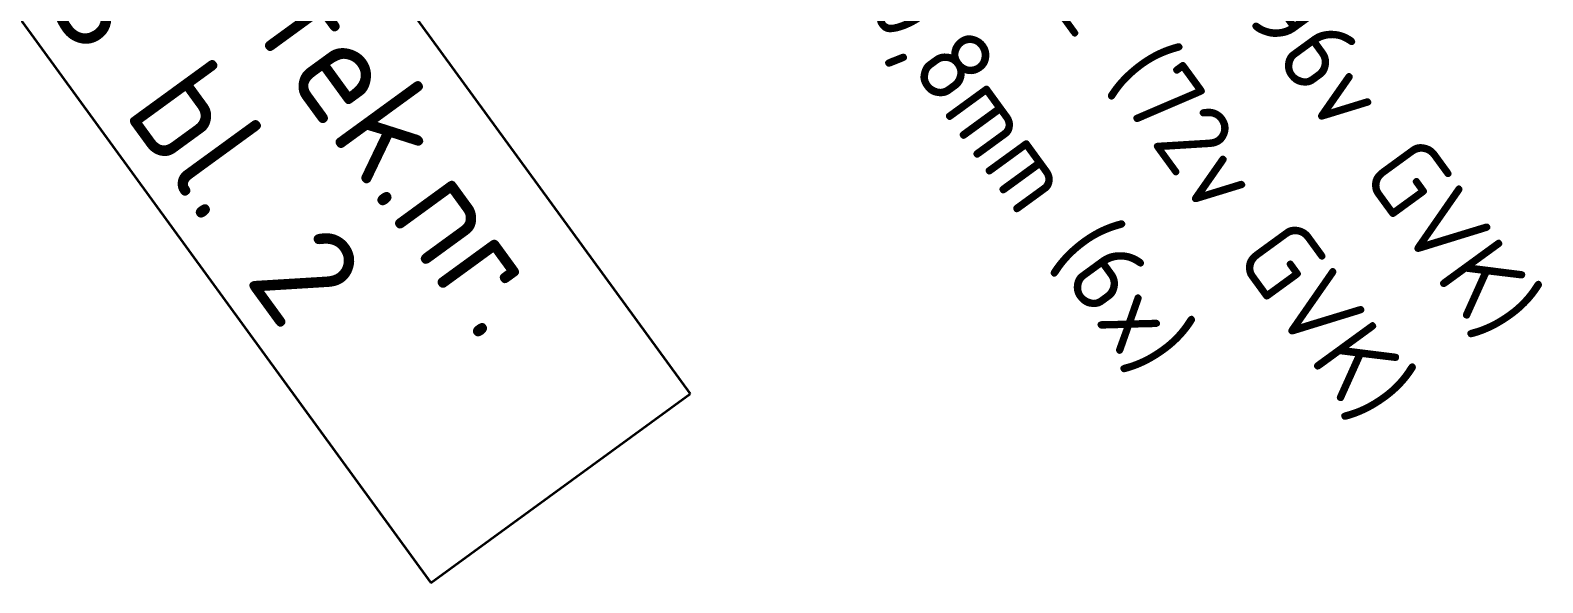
# Model space of a CAD drawing. Header units: metres. Extents: x 134219 to 139178, y 438661 to 444352.
# Drawn here: x 135017.6 to 135067.8, y 443447.5 to 443465.8 of the extents above; entities that cross this region are included whole.
import ezdxf
from ezdxf.enums import TextEntityAlignment as Align

# ---------------------------------------------------------------- set-up
doc = ezdxf.new("R2010")
doc.units = ezdxf.units.M
doc.layers.add('N-WE-KL-ET_LS_OV-T35', color=3, linetype='Continuous', lineweight=35)
doc.layers.add('N-WE-KL-ET_LS_OV_KABEL-T25', color=7, linetype='Continuous', lineweight=25)
doc.styles.add('NLCS-ISO', font='NLCS-ISO.ttf')

msp = doc.modelspace()

# ---------------------------------------------------------------- linework, layer by layer
at = {"layer": 'N-WE-KL-ET_LS_OV-T35'}
for p, q in [((135006.0642198875, 443499.6853033218), (135039.5249548879, 443453.7419322024)), ((134997.4501378672, 443493.4116340474), (135030.9108728676, 443447.468262928)), ((135030.9108728676, 443447.468262928), (135039.5249548879, 443453.7419322024))]:
    msp.add_line(p, q, dxfattribs=at)

# ---------------------------------------------------------------- texts
at = {"layer": 'N-WE-KL-ET_LS_OV-T35', "style": 'NLCS-ISO'}
for s, p in [('Voor detail zie tek.nr.', (135019.0501116976, 443473.9865016248)), ('02-00-074VS bl. 2', (135014.9139380782, 443470.9741103696))]:
    msp.add_text(s, height=3.5, rotation=306.0659960422106, dxfattribs=at).set_placement(p, align=Align.CENTER)
at = {"layer": 'N-WE-KL-ET_LS_OV_KABEL-T25', "style": 'NLCS-ISO'}
for s, p in [('RWS HDPE Ø50 (96v GVK)', (135044.0605203945, 443487.4694003666)), ('RWS HDPE Ø32 (72v GVK)', (135040.0188233023, 443484.525816732)), ('J2Y2YCY 2x0,8mm (6x) ', (135035.9771262101, 443481.5822330974))]:
    msp.add_text(s, height=2.5, rotation=306.0659960422106, dxfattribs=at).set_placement(p, align=Align.MIDDLE_LEFT)

doc.saveas('drawing.dxf')
